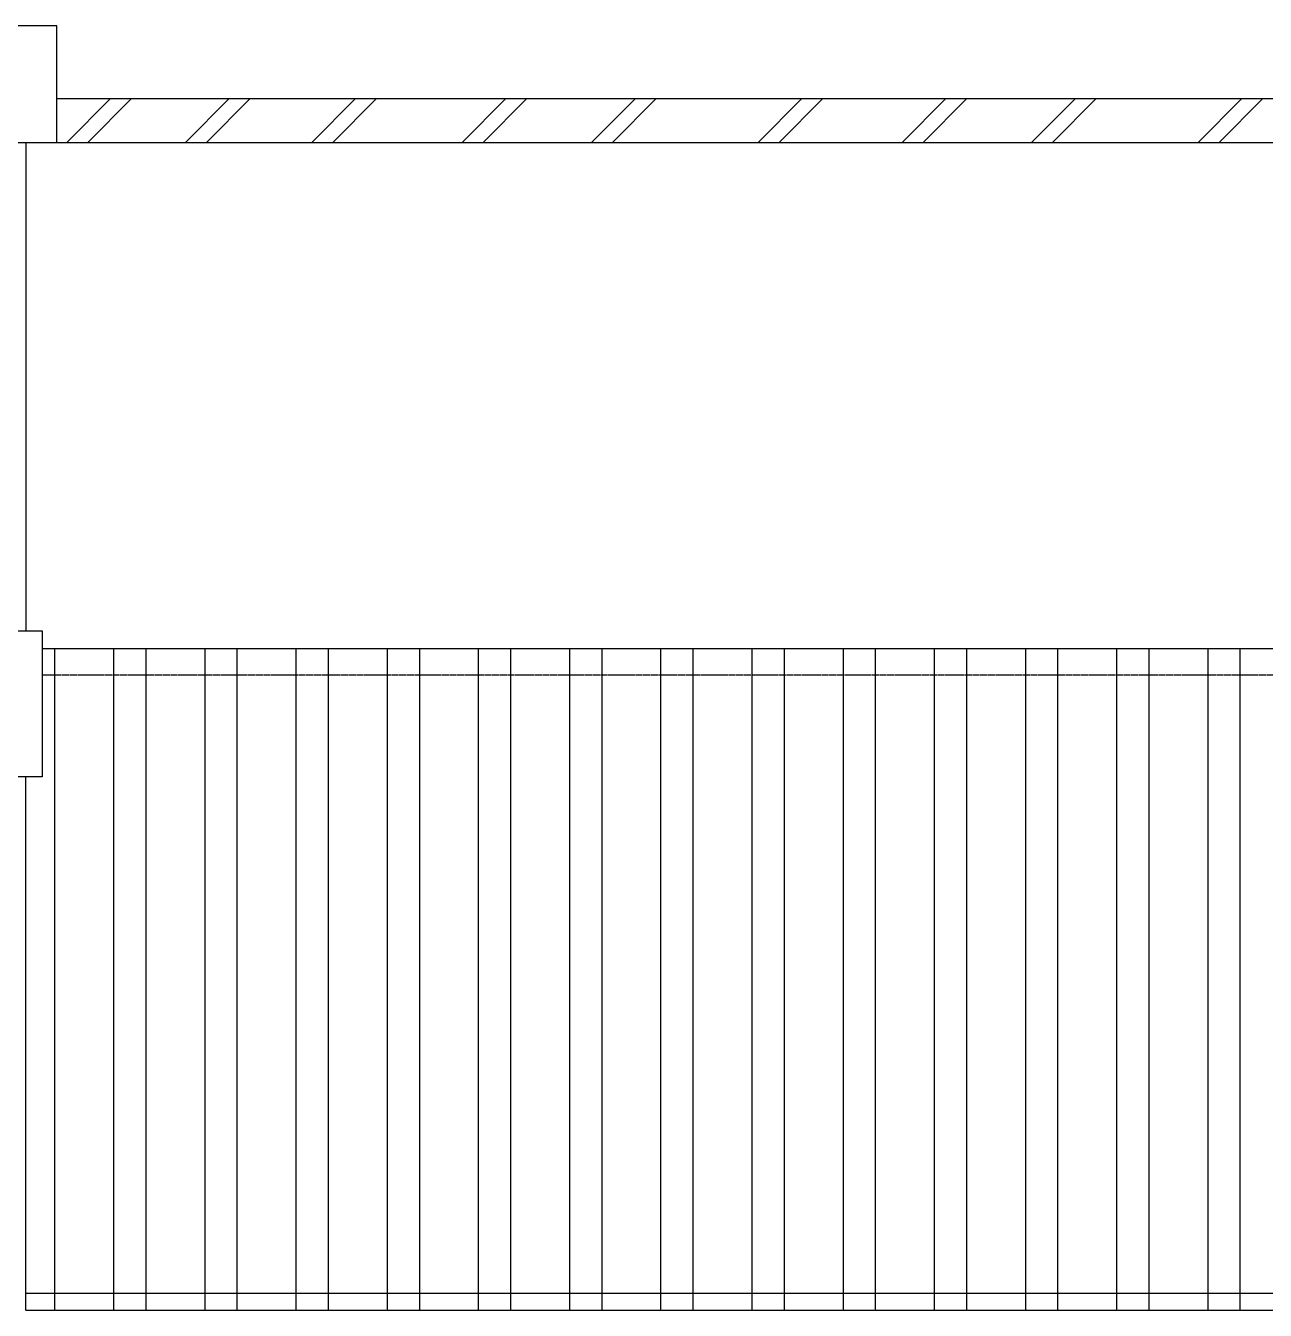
# Model space of a CAD drawing. Extents: x 2266480 to 2405436, y -858634 to -757865.
# Drawn here: x 2300212 to 2304461, y -842503 to -838099 of the extents above; entities that cross this region are included whole.
import ezdxf

# ---------------------------------------------------------------- set-up
doc = ezdxf.new("R2010")
doc.units = 0
doc.header["$LTSCALE"] = 10
doc.header["$MEASUREMENT"] = 0
doc.linetypes.add('HIDDEN', pattern=[0.375, 0.25, -0.125])
for name, color, linetype in [('BEAM', 1, 'HIDDEN'), ('COL', 3, 'CONTINUOUS'), ('hatch', 7, 'CONTINUOUS'), ('LINE', 7, 'CONTINUOUS'), ('ROOF', 7, 'CONTINUOUS'), ('WALL', 2, 'CONTINUOUS')]:
    doc.layers.add(name, color=color, linetype=linetype)

msp = doc.modelspace()

# ---------------------------------------------------------------- hatches: boundary and pattern name
at = {"layer": 'hatch'}
h = msp.add_hatch(dxfattribs=at)
h.set_pattern_fill('STEEL', color=0, scale=2500, angle=45, style=0)
h.set_pattern_definition([(90, (0, 0), (-312.5, 6e-14), []), (90, (-110.5, 110.5), (-312.5, 6e-14), [])])
h.paths.add_polyline_path([(2300269.4, -840234.1), (2300269.4, -840674.1), (2300212.4, -840674.1), (2300212.4, -842503), (2345326.4, -842503), (2345326.4, -840674.1), (2345269.4, -840674.1), (2345269.4, -840234.1)])

# ---------------------------------------------------------------- linework, layer by layer
at = {"layer": 'BEAM', "color": 0}
msp.add_line((2300269.4, -840324.1), (2304769.4, -840324.1), dxfattribs=at)
at = {"layer": 'COL', "color": 0}
for points in [[(2300319.4, -838099.1), (2299719.4, -838099.1), (2299719.4, -838499.1), (2300319.4, -838499.1)], [(2299769.4, -840174.1), (2300269.4, -840174.1), (2300269.4, -840674.1), (2299769.4, -840674.1)], [(2299769.4, -840174.1), (2300269.4, -840174.1), (2300269.4, -840674.1), (2299769.4, -840674.1)]]:
    msp.add_lwpolyline(points, close=True, dxfattribs=at)
at = {"layer": 'hatch', "color": 0}
for p, q in [((2300353.3, -838499.1), (2300503.3, -838349.1)), ((2300424.9, -838499.1), (2300574.9, -838349.1)), ((2300760, -838499.1), (2300910, -838349.1)), ((2300831.7, -838499.1), (2300981.7, -838349.1)), ((2301192.9, -838499.1), (2301342.9, -838349.1)), ((2301264.6, -838499.1), (2301414.6, -838349.1)), ((2301708.1, -838499.1), (2301858.1, -838349.1)), ((2301779.8, -838499.1), (2301929.8, -838349.1)), ((2302152, -838499.1), (2302302, -838349.1)), ((2302223.6, -838499.1), (2302373.6, -838349.1)), ((2302722.8, -838499.1), (2302872.8, -838349.1)), ((2302794.4, -838499.1), (2302944.4, -838349.1)), ((2303216.1, -838499.1), (2303366.1, -838349.1)), ((2303287.8, -838499.1), (2303437.8, -838349.1)), ((2303660, -838499.1), (2303810, -838349.1)), ((2303731.6, -838499.1), (2303881.6, -838349.1)), ((2304230.8, -838499.1), (2304380.8, -838349.1)), ((2304302.4, -838499.1), (2304452.4, -838349.1))]:
    msp.add_line(p, q, dxfattribs=at)
at = {"layer": 'LINE', "color": 0}
for p, q in [((2300212.4, -838499.1, 0), (2300212.4, -840174.1)), ((2300212.4, -842503, 0), (2300212.4, -840674.1, 0))]:
    msp.add_line(p, q, dxfattribs=at)
at = {"layer": 'ROOF', "color": 0}
for p, q in [((2300269.4, -840234.1, 0), (2345269.4, -840234.1, 0)), ((2300212.4, -842444.3, 0), (2345326.4, -842444.3, 0)), ((2300212.4, -842503, 0), (2345326.4, -842503, 0))]:
    msp.add_line(p, q, dxfattribs=at)
at = {"layer": 'WALL', "color": 0}
for p, q in [((2300319.4, -838349.1), (2304519.4, -838349.1)), ((2297894.4, -838499.1), (2304769.4, -838499.1))]:
    msp.add_line(p, q, dxfattribs=at)

doc.saveas('drawing.dxf')
